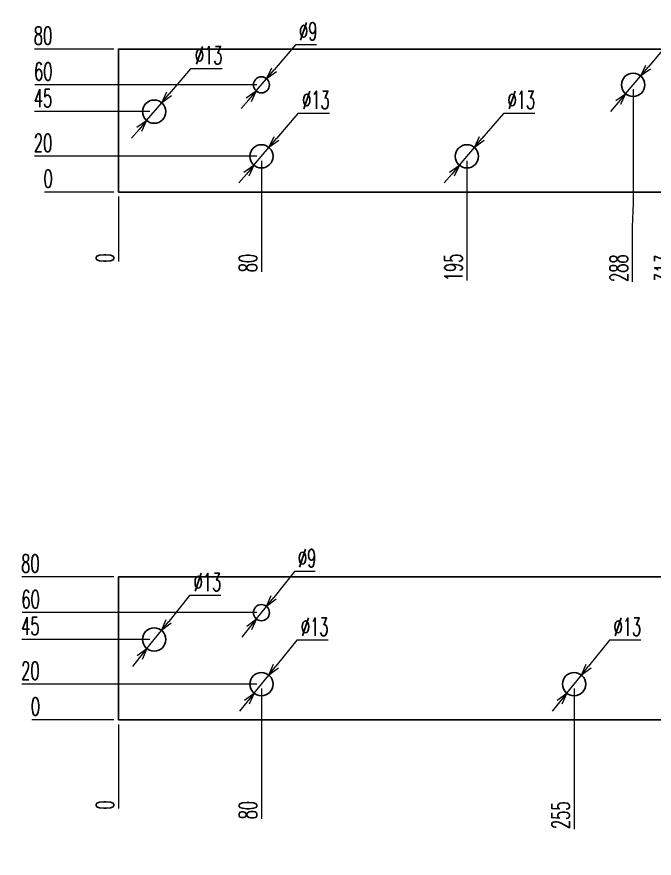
# Model space of a CAD drawing. Header units: millimetres. Extents: x 173893 to 258446, y -176540 to -123824.
# Drawn here: x 196578.1 to 196934.7, y -127066.1 to -126595.3 of the extents above; entities that cross this region are included whole.
import ezdxf

# ---------------------------------------------------------------- set-up
doc = ezdxf.new("R2010")
doc.units = ezdxf.units.MM
doc.header["$LTSCALE"] = 3
doc.layers.add('@.DM. NÉT CHÍNH', color=7, linetype='Continuous')
doc.layers.add('@.VISIBLE', color=7, linetype='Continuous')
doc.styles.add('Ann_w01', font='romans.shx', dxfattribs={"width": 0.6, "bigfont": 'chineset.shx'})
doc.dimstyles.new('Dim 01_SC05', dxfattribs={"dimscale": 5, "dimtxt": 2, "dimasz": 1.3, "dimexe": 0.5, "dimexo": 0.5, "dimgap": 0.5, "dimtad": 1, "dimtoh": 1, "dimdec": 1, "dimzin": 12, "dimdsep": 46, "dimtxsty": 'Ann_w01', "dimblk": 'OPEN30', "dimcen": 1.5, "dimclrd": 6, "dimclre": 6, "dimclrt": 3, "dimadec": 1, "dimazin": 3, "dimtm": 1e-09, "dimtfac": 1, "dimtdec": 1, "dimtmove": 0, "dimatfit": 3, "dimldrblk": 'OPEN30', "dimfxl": 1, "dimtolj": 1, "dimlwd": 20, "dimlwe": 20, "dimarcsym": 0})

# ---------------------------------------------------------------- blocks, each defined once
blk = doc.blocks.new('*D2461')
at = {"layer": '@.VISIBLE', "color": 6, "lineweight": 20, "transparency": 16777216}
blk.add_line((196634.97, -126695.89), (196634.97, -126732.27), dxfattribs=at)
at = {"layer": 'Defpoints', "color": 0, "transparency": 16777216}
for p in [(196634.97, -126693.39), (196634.97, -126693.39), (196634.97, -126725.77)]:
    blk.add_point(p, dxfattribs=at)
at = {"layer": '@.VISIBLE', "color": 3, "transparency": 16777216, "insert": (196627.47, -126730.27), "char_height": 10, "attachment_point": 5, "rotation": 90, "style": 'Ann_w01'}
blk.add_mtext('\\A1;0', dxfattribs=at)
blk = doc.blocks.new('_Open30')
at = {"color": 0, "linetype": 'ByBlock', "lineweight": -2}
for p, q in [((-1, 0.268), (0, 0)), ((0, 0), (-1, -0.268)), ((0, 0), (-1, 0))]:
    blk.add_line(p, q, dxfattribs=at)
blk = doc.blocks.new('*D2462')
at = {"layer": '@.DM. NÉT CHÍNH', "color": 6, "linetype": 'Continuous', "lineweight": 20, "transparency": 16777216}
blk.add_line((196714.97, -126675.89), (196714.97, -126737.98), dxfattribs=at)
at = {"layer": 'Defpoints', "color": 0, "linetype": 'Continuous', "transparency": 16777216}
for p in [(196714.97, -126673.39), (196634.97, -126693.39), (196714.97, -126725.77)]:
    blk.add_point(p, dxfattribs=at)
at = {"layer": '@.DM. NÉT CHÍNH', "color": 3, "linetype": 'Continuous', "transparency": 16777216, "insert": (196707.47, -126733.12), "char_height": 10, "attachment_point": 5, "rotation": 90, "style": 'Ann_w01'}
blk.add_mtext('\\A1;80', dxfattribs=at)
blk = doc.blocks.new('*D2463')
at = {"layer": '@.DM. NÉT CHÍNH', "color": 6, "linetype": 'Continuous', "lineweight": 20, "transparency": 16777216}
blk.add_line((196829.93, -126675.89), (196829.93, -126742.84), dxfattribs=at)
at = {"layer": 'Defpoints', "color": 0, "linetype": 'Continuous', "transparency": 16777216}
for p in [(196829.93, -126673.39), (196634.97, -126693.39), (196829.93, -126725.77)]:
    blk.add_point(p, dxfattribs=at)
at = {"layer": '@.DM. NÉT CHÍNH', "color": 3, "linetype": 'Continuous', "transparency": 16777216, "insert": (196822.43, -126735.55), "char_height": 10, "attachment_point": 5, "rotation": 90, "style": 'Ann_w01'}
blk.add_mtext('\\A1;195', dxfattribs=at)
blk = doc.blocks.new('*D2464')
at = {"layer": '@.DM. NÉT CHÍNH', "color": 6, "linetype": 'Continuous', "lineweight": 20, "transparency": 16777216}
for p, q in [((196922.97, -126635.89), (196922.97, -126699.77)), ((196922.97, -126699.77), (196922.47, -126712.77)), ((196922.47, -126712.77), (196922.47, -126743.7))]:
    blk.add_line(p, q, dxfattribs=at)
at = {"layer": 'Defpoints', "color": 0, "linetype": 'Continuous', "transparency": 16777216}
for p in [(196922.97, -126633.39), (196634.97, -126693.39), (196922.47, -126725.77)]:
    blk.add_point(p, dxfattribs=at)
at = {"layer": '@.DM. NÉT CHÍNH', "color": 3, "linetype": 'Continuous', "transparency": 16777216, "insert": (196914.97, -126735.98), "char_height": 10, "attachment_point": 5, "rotation": 90, "style": 'Ann_w01'}
blk.add_mtext('\\A1;288', dxfattribs=at)
blk = doc.blocks.new('*D2465')
at = {"layer": '@.DM. NÉT CHÍNH', "color": 6, "linetype": 'Continuous', "lineweight": 20, "transparency": 16777216}
for p, q in [((196947.97, -126635.89), (196947.97, -126699.77)), ((196947.97, -126699.77), (196947.47, -126712.77)), ((196947.47, -126712.77), (196947.47, -126743.7))]:
    blk.add_line(p, q, dxfattribs=at)
at = {"layer": 'Defpoints', "color": 0, "linetype": 'Continuous', "transparency": 16777216}
for p in [(196947.97, -126633.39), (196634.97, -126693.39), (196947.47, -126725.77)]:
    blk.add_point(p, dxfattribs=at)
at = {"layer": '@.DM. NÉT CHÍNH', "color": 3, "linetype": 'Continuous', "transparency": 16777216, "insert": (196939.97, -126735.98), "char_height": 10, "attachment_point": 5, "rotation": 90, "style": 'Ann_w01'}
blk.add_mtext('\\A1;313', dxfattribs=at)
blk = doc.blocks.new('*D2466')
at = {"layer": '@.DM. NÉT CHÍNH', "color": 6, "linetype": 'Continuous', "lineweight": 20, "transparency": 16777216}
for p, q in [((196972.97, -126635.89), (196972.97, -126699.77)), ((196972.97, -126699.77), (196972.47, -126712.77)), ((196972.47, -126712.77), (196972.47, -126743.7))]:
    blk.add_line(p, q, dxfattribs=at)
at = {"layer": 'Defpoints', "color": 0, "linetype": 'Continuous', "transparency": 16777216}
for p in [(196972.97, -126633.39), (196634.97, -126693.39), (196972.47, -126725.77)]:
    blk.add_point(p, dxfattribs=at)
at = {"layer": '@.DM. NÉT CHÍNH', "color": 3, "linetype": 'Continuous', "transparency": 16777216, "insert": (196964.97, -126735.98), "char_height": 10, "attachment_point": 5, "rotation": 90, "style": 'Ann_w01'}
blk.add_mtext('\\A1;338', dxfattribs=at)
blk = doc.blocks.new('*D2467')
at = {"layer": '@.DM. NÉT CHÍNH', "color": 6, "linetype": 'Continuous', "lineweight": 20, "transparency": 16777216}
blk.add_line((197004.93, -126675.89), (197004.93, -126743.7), dxfattribs=at)
at = {"layer": 'Defpoints', "color": 0, "linetype": 'Continuous', "transparency": 16777216}
for p in [(197004.93, -126673.39), (196634.97, -126693.39), (197004.93, -126725.77)]:
    blk.add_point(p, dxfattribs=at)
at = {"layer": '@.DM. NÉT CHÍNH', "color": 3, "linetype": 'Continuous', "transparency": 16777216, "insert": (196997.43, -126735.98), "char_height": 10, "attachment_point": 5, "rotation": 90, "style": 'Ann_w01'}
blk.add_mtext('\\A1;370', dxfattribs=at)
blk = doc.blocks.new('*D2468')
at = {"layer": '@.DM. NÉT CHÍNH', "color": 6, "linetype": 'Continuous', "lineweight": 20, "transparency": 16777216}
blk.add_line((197122.93, -126675.89), (197122.93, -126743.7), dxfattribs=at)
at = {"layer": 'Defpoints', "color": 0, "linetype": 'Continuous', "transparency": 16777216}
for p in [(197122.93, -126673.39), (196634.97, -126693.39), (197122.93, -126725.77)]:
    blk.add_point(p, dxfattribs=at)
at = {"layer": '@.DM. NÉT CHÍNH', "color": 3, "linetype": 'Continuous', "transparency": 16777216, "insert": (197115.43, -126735.98), "char_height": 10, "attachment_point": 5, "rotation": 90, "style": 'Ann_w01'}
blk.add_mtext('\\A1;488', dxfattribs=at)
blk = doc.blocks.new('*D2469')
at = {"layer": '@.DM. NÉT CHÍNH', "color": 6, "linetype": 'Continuous', "lineweight": 20, "transparency": 16777216}
blk.add_line((197212.93, -126675.89), (197212.93, -126743.7), dxfattribs=at)
at = {"layer": 'Defpoints', "color": 0, "linetype": 'Continuous', "transparency": 16777216}
for p in [(197212.93, -126673.39), (196634.97, -126693.39), (197212.93, -126725.77)]:
    blk.add_point(p, dxfattribs=at)
at = {"layer": '@.DM. NÉT CHÍNH', "color": 3, "linetype": 'Continuous', "transparency": 16777216, "insert": (197205.43, -126735.98), "char_height": 10, "attachment_point": 5, "rotation": 90, "style": 'Ann_w01'}
blk.add_mtext('\\A1;578', dxfattribs=at)
blk = doc.blocks.new('*D2470')
at = {"layer": '@.DM. NÉT CHÍNH', "color": 6, "linetype": 'Continuous', "lineweight": 20, "transparency": 16777216}
blk.add_line((197474.97, -126695.89), (197474.97, -126743.7), dxfattribs=at)
at = {"layer": 'Defpoints', "color": 0, "linetype": 'Continuous', "transparency": 16777216}
for p in [(196634.97, -126693.39), (197474.97, -126693.39), (197474.97, -126725.77)]:
    blk.add_point(p, dxfattribs=at)
at = {"layer": '@.DM. NÉT CHÍNH', "color": 3, "linetype": 'Continuous', "transparency": 16777216, "insert": (197467.47, -126735.98), "char_height": 10, "attachment_point": 5, "rotation": 90, "style": 'Ann_w01'}
blk.add_mtext('\\A1;840', dxfattribs=at)
blk = doc.blocks.new('*D2471')
at = {"layer": '@.VISIBLE', "color": 6, "lineweight": 20, "transparency": 16777216}
blk.add_line((196634.97, -126991.23), (196634.97, -127038.38), dxfattribs=at)
at = {"layer": 'Defpoints', "color": 0, "transparency": 16777216}
for p in [(196634.97, -126948.73), (196634.97, -126988.73), (196634.97, -127031.88)]:
    blk.add_point(p, dxfattribs=at)
at = {"layer": '@.VISIBLE', "color": 3, "transparency": 16777216, "insert": (196627.47, -127036.38), "char_height": 10, "attachment_point": 5, "rotation": 90, "style": 'Ann_w01'}
blk.add_mtext('\\A1;0', dxfattribs=at)
blk = doc.blocks.new('*D2472')
at = {"layer": '@.VISIBLE', "color": 6, "lineweight": 20, "transparency": 16777216}
blk.add_line((196714.97, -126971.23), (196714.97, -127044.1), dxfattribs=at)
at = {"layer": 'Defpoints', "color": 0, "transparency": 16777216}
for p in [(196634.97, -126948.73), (196714.97, -126968.73), (196714.97, -127031.88)]:
    blk.add_point(p, dxfattribs=at)
at = {"layer": '@.VISIBLE', "color": 3, "transparency": 16777216, "insert": (196707.47, -127039.24), "char_height": 10, "attachment_point": 5, "rotation": 90, "style": 'Ann_w01'}
blk.add_mtext('\\A1;80', dxfattribs=at)
blk = doc.blocks.new('*D2473')
at = {"layer": '@.VISIBLE', "color": 6, "lineweight": 20, "transparency": 16777216}
blk.add_line((196889.93, -126971.23), (196889.93, -127049.81), dxfattribs=at)
at = {"layer": 'Defpoints', "color": 0, "transparency": 16777216}
for p in [(196634.97, -126948.73), (196889.93, -126968.73), (196889.93, -127031.88)]:
    blk.add_point(p, dxfattribs=at)
at = {"layer": '@.VISIBLE', "color": 3, "transparency": 16777216, "insert": (196882.43, -127042.1), "char_height": 10, "attachment_point": 5, "rotation": 90, "style": 'Ann_w01'}
blk.add_mtext('\\A1;255', dxfattribs=at)
blk = doc.blocks.new('*D2474')
at = {"layer": '@.VISIBLE', "color": 6, "lineweight": 20, "transparency": 16777216}
for p, q in [((197037.97, -126931.23), (197037.97, -127005.88)), ((197037.97, -127005.88), (197025.53, -127018.88)), ((197025.53, -127018.88), (197025.53, -127049.81))]:
    blk.add_line(p, q, dxfattribs=at)
at = {"layer": 'Defpoints', "color": 0, "transparency": 16777216}
for p in [(197037.97, -126928.73), (196634.97, -126948.73), (197025.53, -127031.88)]:
    blk.add_point(p, dxfattribs=at)
at = {"layer": '@.VISIBLE', "color": 3, "transparency": 16777216, "insert": (197018.03, -127042.1), "char_height": 10, "attachment_point": 5, "rotation": 90, "style": 'Ann_w01'}
blk.add_mtext('\\A1;403', dxfattribs=at)
blk = doc.blocks.new('*D2475')
at = {"layer": '@.VISIBLE', "color": 6, "lineweight": 20, "transparency": 16777216}
blk.add_line((197044.93, -126971.23), (197044.93, -127049.81), dxfattribs=at)
at = {"layer": 'Defpoints', "color": 0, "transparency": 16777216}
for p in [(196634.97, -126948.73), (197044.93, -126968.73), (197044.93, -127031.88)]:
    blk.add_point(p, dxfattribs=at)
at = {"layer": '@.VISIBLE', "color": 3, "transparency": 16777216, "insert": (197037.43, -127042.1), "char_height": 10, "attachment_point": 5, "rotation": 90, "style": 'Ann_w01'}
blk.add_mtext('\\A1;410', dxfattribs=at)
blk = doc.blocks.new('*D2476')
at = {"layer": '@.VISIBLE', "color": 6, "lineweight": 20, "transparency": 16777216}
for p, q in [((197062.97, -126931.23), (197062.97, -127005.88)), ((197062.97, -127005.88), (197062.47, -127018.88)), ((197062.47, -127018.88), (197062.47, -127049.81))]:
    blk.add_line(p, q, dxfattribs=at)
at = {"layer": 'Defpoints', "color": 0, "transparency": 16777216}
for p in [(197062.97, -126928.73), (196634.97, -126948.73), (197062.47, -127031.88)]:
    blk.add_point(p, dxfattribs=at)
at = {"layer": '@.VISIBLE', "color": 3, "transparency": 16777216, "insert": (197054.97, -127042.1), "char_height": 10, "attachment_point": 5, "rotation": 90, "style": 'Ann_w01'}
blk.add_mtext('\\A1;428', dxfattribs=at)
blk = doc.blocks.new('*D2477')
at = {"layer": '@.VISIBLE', "color": 6, "lineweight": 20, "transparency": 16777216}
for p, q in [((197087.97, -126931.23), (197087.97, -127005.88)), ((197087.97, -127005.88), (197087.47, -127018.88)), ((197087.47, -127018.88), (197087.47, -127049.81))]:
    blk.add_line(p, q, dxfattribs=at)
at = {"layer": 'Defpoints', "color": 0, "transparency": 16777216}
for p in [(197087.97, -126928.73), (196634.97, -126948.73), (197087.47, -127031.88)]:
    blk.add_point(p, dxfattribs=at)
at = {"layer": '@.VISIBLE', "color": 3, "transparency": 16777216, "insert": (197079.97, -127042.1), "char_height": 10, "attachment_point": 5, "rotation": 90, "style": 'Ann_w01'}
blk.add_mtext('\\A1;453', dxfattribs=at)
blk = doc.blocks.new('*D2478')
at = {"layer": '@.VISIBLE', "color": 6, "lineweight": 20, "transparency": 16777216}
blk.add_line((197147.93, -126971.23), (197147.93, -127049.81), dxfattribs=at)
at = {"layer": 'Defpoints', "color": 0, "transparency": 16777216}
for p in [(196634.97, -126948.73), (197147.93, -126968.73), (197147.93, -127031.88)]:
    blk.add_point(p, dxfattribs=at)
at = {"layer": '@.VISIBLE', "color": 3, "transparency": 16777216, "insert": (197140.43, -127042.1), "char_height": 10, "attachment_point": 5, "rotation": 90, "style": 'Ann_w01'}
blk.add_mtext('\\A1;513', dxfattribs=at)
blk = doc.blocks.new('*D2479')
at = {"layer": '@.VISIBLE', "color": 6, "lineweight": 20, "transparency": 16777216}
blk.add_line((197242.93, -126971.23), (197242.93, -127049.53), dxfattribs=at)
at = {"layer": 'Defpoints', "color": 0, "transparency": 16777216}
for p in [(196634.97, -126948.73), (197242.93, -126968.73), (197242.93, -127031.88)]:
    blk.add_point(p, dxfattribs=at)
at = {"layer": '@.VISIBLE', "color": 3, "transparency": 16777216, "insert": (197235.43, -127041.95), "char_height": 10, "attachment_point": 5, "rotation": 90, "style": 'Ann_w01'}
blk.add_mtext('\\A1;608', dxfattribs=at)
blk = doc.blocks.new('*D2480')
at = {"layer": '@.VISIBLE', "color": 6, "lineweight": 20, "transparency": 16777216}
blk.add_line((197474.97, -126991.23), (197474.97, -127049.81), dxfattribs=at)
at = {"layer": 'Defpoints', "color": 0, "transparency": 16777216}
for p in [(196634.97, -126948.73), (197474.97, -126988.73), (197474.97, -127031.88)]:
    blk.add_point(p, dxfattribs=at)
at = {"layer": '@.VISIBLE', "color": 3, "transparency": 16777216, "insert": (197467.47, -127042.1), "char_height": 10, "attachment_point": 5, "rotation": 90, "style": 'Ann_w01'}
blk.add_mtext('\\A1;840', dxfattribs=at)
blk = doc.blocks.new('*D2518')
at = {"layer": '@.DM. NÉT CHÍNH', "color": 6, "linetype": 'Continuous', "lineweight": 20, "transparency": 16777216}
blk.add_line((196632.47, -126988.73), (196586.54, -126988.73), dxfattribs=at)
at = {"layer": 'Defpoints', "color": 0, "linetype": 'Continuous', "transparency": 16777216}
for p in [(196593.04, -126988.73), (196634.97, -126988.73), (196634.97, -126988.73)]:
    blk.add_point(p, dxfattribs=at)
at = {"layer": '@.DM. NÉT CHÍNH', "color": 3, "linetype": 'Continuous', "transparency": 16777216, "insert": (196588.54, -126981.23), "char_height": 10, "attachment_point": 5, "style": 'Ann_w01'}
blk.add_mtext('\\A1;0', dxfattribs=at)
blk = doc.blocks.new('*D2519')
at = {"layer": '@.DM. NÉT CHÍNH', "color": 6, "linetype": 'Continuous', "lineweight": 20, "transparency": 16777216}
blk.add_line((196712.47, -126968.73), (196580.83, -126968.73), dxfattribs=at)
at = {"layer": 'Defpoints', "color": 0, "linetype": 'Continuous', "transparency": 16777216}
for p in [(196593.04, -126968.73), (196714.97, -126968.73), (196634.97, -126988.73)]:
    blk.add_point(p, dxfattribs=at)
at = {"layer": '@.DM. NÉT CHÍNH', "color": 3, "linetype": 'Continuous', "transparency": 16777216, "insert": (196585.69, -126961.23), "char_height": 10, "attachment_point": 5, "style": 'Ann_w01'}
blk.add_mtext('\\A1;20', dxfattribs=at)
blk = doc.blocks.new('*D2520')
at = {"layer": '@.DM. NÉT CHÍNH', "color": 6, "linetype": 'Continuous', "lineweight": 20, "transparency": 16777216}
blk.add_line((196712.47, -126928.73), (196581.12, -126928.73), dxfattribs=at)
at = {"layer": 'Defpoints', "color": 0, "linetype": 'Continuous', "transparency": 16777216}
for p in [(196593.04, -126928.73), (196714.97, -126928.73), (196634.97, -126988.73)]:
    blk.add_point(p, dxfattribs=at)
at = {"layer": '@.DM. NÉT CHÍNH', "color": 3, "linetype": 'Continuous', "transparency": 16777216, "insert": (196585.83, -126921.23), "char_height": 10, "attachment_point": 5, "style": 'Ann_w01'}
blk.add_mtext('\\A1;60', dxfattribs=at)
blk = doc.blocks.new('*D2521')
at = {"layer": '@.DM. NÉT CHÍNH', "color": 6, "linetype": 'Continuous', "lineweight": 20, "transparency": 16777216}
blk.add_line((196632.47, -126908.73), (196580.83, -126908.73), dxfattribs=at)
at = {"layer": 'Defpoints', "color": 0, "linetype": 'Continuous', "transparency": 16777216}
for p in [(196593.04, -126908.73), (196634.97, -126908.73), (196634.97, -126988.73)]:
    blk.add_point(p, dxfattribs=at)
at = {"layer": '@.DM. NÉT CHÍNH', "color": 3, "linetype": 'Continuous', "transparency": 16777216, "insert": (196585.69, -126901.23), "char_height": 10, "attachment_point": 5, "style": 'Ann_w01'}
blk.add_mtext('\\A1;80', dxfattribs=at)
blk = doc.blocks.new('*D2522')
at = {"layer": '@.DM. NÉT CHÍNH', "color": 6, "linetype": 'Continuous', "lineweight": 20, "transparency": 16777216}
blk.add_line((196632.47, -126693.39), (196593.63, -126693.39), dxfattribs=at)
at = {"layer": 'Defpoints', "color": 0, "linetype": 'Continuous', "transparency": 16777216}
for p in [(196600.13, -126693.39), (196634.97, -126693.39), (196634.97, -126693.39)]:
    blk.add_point(p, dxfattribs=at)
at = {"layer": '@.DM. NÉT CHÍNH', "color": 3, "linetype": 'Continuous', "transparency": 16777216, "insert": (196595.63, -126685.89), "char_height": 10, "attachment_point": 5, "style": 'Ann_w01'}
blk.add_mtext('\\A1;0', dxfattribs=at)
blk = doc.blocks.new('*D2523')
at = {"layer": '@.DM. NÉT CHÍNH', "color": 6, "linetype": 'Continuous', "lineweight": 20, "transparency": 16777216}
blk.add_line((196712.47, -126673.39), (196587.92, -126673.39), dxfattribs=at)
at = {"layer": 'Defpoints', "color": 0, "linetype": 'Continuous', "transparency": 16777216}
for p in [(196600.13, -126673.39), (196714.97, -126673.39), (196634.97, -126693.39)]:
    blk.add_point(p, dxfattribs=at)
at = {"layer": '@.DM. NÉT CHÍNH', "color": 3, "linetype": 'Continuous', "transparency": 16777216, "insert": (196592.77, -126665.89), "char_height": 10, "attachment_point": 5, "style": 'Ann_w01'}
blk.add_mtext('\\A1;20', dxfattribs=at)
blk = doc.blocks.new('*D2524')
at = {"layer": '@.DM. NÉT CHÍNH', "color": 6, "linetype": 'Continuous', "lineweight": 20, "transparency": 16777216}
blk.add_line((196712.47, -126633.39), (196588.2, -126633.39), dxfattribs=at)
at = {"layer": 'Defpoints', "color": 0, "linetype": 'Continuous', "transparency": 16777216}
for p in [(196600.13, -126633.39), (196714.97, -126633.39), (196634.97, -126693.39)]:
    blk.add_point(p, dxfattribs=at)
at = {"layer": '@.DM. NÉT CHÍNH', "color": 3, "linetype": 'Continuous', "transparency": 16777216, "insert": (196592.92, -126625.89), "char_height": 10, "attachment_point": 5, "style": 'Ann_w01'}
blk.add_mtext('\\A1;60', dxfattribs=at)
blk = doc.blocks.new('*D2525')
at = {"layer": '@.DM. NÉT CHÍNH', "color": 6, "linetype": 'Continuous', "lineweight": 20, "transparency": 16777216}
blk.add_line((196632.47, -126613.39), (196587.92, -126613.39), dxfattribs=at)
at = {"layer": 'Defpoints', "color": 0, "linetype": 'Continuous', "transparency": 16777216}
for p in [(196600.13, -126613.39), (196634.97, -126613.39), (196634.97, -126693.39)]:
    blk.add_point(p, dxfattribs=at)
at = {"layer": '@.DM. NÉT CHÍNH', "color": 3, "linetype": 'Continuous', "transparency": 16777216, "insert": (196592.77, -126605.89), "char_height": 10, "attachment_point": 5, "style": 'Ann_w01'}
blk.add_mtext('\\A1;80', dxfattribs=at)
blk = doc.blocks.new('*D2606')
at = {"layer": '@.DM. NÉT CHÍNH', "color": 6, "linetype": 'Continuous', "lineweight": 20, "transparency": 16777216}
blk.add_line((197359.97, -126971.23), (197359.97, -127062.46), dxfattribs=at)
at = {"layer": 'Defpoints', "color": 0, "linetype": 'Continuous', "transparency": 16777216}
for p in [(196634.97, -126948.73), (197359.97, -126968.73), (197359.97, -127044.54)]:
    blk.add_point(p, dxfattribs=at)
at = {"layer": '@.DM. NÉT CHÍNH', "color": 3, "linetype": 'Continuous', "transparency": 16777216, "insert": (197352.47, -127054.75), "char_height": 10, "attachment_point": 5, "rotation": 90, "style": 'Ann_w01'}
blk.add_mtext('\\A1;725', dxfattribs=at)
blk = doc.blocks.new('*D2607')
at = {"layer": '@.DM. NÉT CHÍNH', "color": 6, "linetype": 'Continuous', "lineweight": 20, "transparency": 16777216}
blk.add_line((197399.97, -126971.23), (197399.97, -127062.46), dxfattribs=at)
at = {"layer": 'Defpoints', "color": 0, "linetype": 'Continuous', "transparency": 16777216}
for p in [(196634.97, -126948.73), (197399.97, -126968.73), (197399.97, -127044.54)]:
    blk.add_point(p, dxfattribs=at)
at = {"layer": '@.DM. NÉT CHÍNH', "color": 3, "linetype": 'Continuous', "transparency": 16777216, "insert": (197392.47, -127054.75), "char_height": 10, "attachment_point": 5, "rotation": 90, "style": 'Ann_w01'}
blk.add_mtext('\\A1;765', dxfattribs=at)
blk = doc.blocks.new('*D2608')
at = {"layer": '@.DM. NÉT CHÍNH', "color": 6, "linetype": 'Continuous', "lineweight": 20, "transparency": 16777216}
blk.add_line((197359.97, -126675.89), (197359.97, -126767.12), dxfattribs=at)
at = {"layer": 'Defpoints', "color": 0, "linetype": 'Continuous', "transparency": 16777216}
for p in [(196634.97, -126653.39), (197359.97, -126673.39), (197359.97, -126749.19)]:
    blk.add_point(p, dxfattribs=at)
at = {"layer": '@.DM. NÉT CHÍNH', "color": 3, "linetype": 'Continuous', "transparency": 16777216, "insert": (197352.47, -126759.4), "char_height": 10, "attachment_point": 5, "rotation": 90, "style": 'Ann_w01'}
blk.add_mtext('\\A1;725', dxfattribs=at)
blk = doc.blocks.new('*D2609')
at = {"layer": '@.DM. NÉT CHÍNH', "color": 6, "linetype": 'Continuous', "lineweight": 20, "transparency": 16777216}
blk.add_line((197399.97, -126675.89), (197399.97, -126767.12), dxfattribs=at)
at = {"layer": 'Defpoints', "color": 0, "linetype": 'Continuous', "transparency": 16777216}
for p in [(196634.97, -126653.39), (197399.97, -126673.39), (197399.97, -126749.19)]:
    blk.add_point(p, dxfattribs=at)
at = {"layer": '@.DM. NÉT CHÍNH', "color": 3, "linetype": 'Continuous', "transparency": 16777216, "insert": (197392.47, -126759.4), "char_height": 10, "attachment_point": 5, "rotation": 90, "style": 'Ann_w01'}
blk.add_mtext('\\A1;765', dxfattribs=at)
blk = doc.blocks.new('*D3424')
at = {"layer": '@.DM. NÉT CHÍNH', "color": 6, "linetype": 'Continuous', "lineweight": 20, "transparency": 16777216}
blk.add_line((196632.47, -126988.73), (196586.54, -126988.73), dxfattribs=at)
at = {"layer": 'Defpoints', "color": 0, "linetype": 'Continuous', "transparency": 16777216}
for p in [(196593.04, -126988.73), (196634.97, -126988.73), (196634.97, -126988.73)]:
    blk.add_point(p, dxfattribs=at)
at = {"layer": '@.DM. NÉT CHÍNH', "color": 3, "linetype": 'Continuous', "transparency": 16777216, "insert": (196588.54, -126981.23), "char_height": 10, "attachment_point": 5, "style": 'Ann_w01'}
blk.add_mtext('\\A1;0', dxfattribs=at)
blk = doc.blocks.new('*D3425')
at = {"layer": '@.DM. NÉT CHÍNH', "color": 6, "linetype": 'Continuous', "lineweight": 20, "transparency": 16777216}
blk.add_line((196652.47, -126943.73), (196580.83, -126943.73), dxfattribs=at)
at = {"layer": 'Defpoints', "color": 0, "linetype": 'Continuous', "transparency": 16777216}
for p in [(196593.04, -126943.73), (196654.97, -126943.73), (196634.97, -126988.73)]:
    blk.add_point(p, dxfattribs=at)
at = {"layer": '@.DM. NÉT CHÍNH', "color": 3, "linetype": 'Continuous', "transparency": 16777216, "insert": (196585.69, -126936.23), "char_height": 10, "attachment_point": 5, "style": 'Ann_w01'}
blk.add_mtext('\\A1;45', dxfattribs=at)
blk = doc.blocks.new('*D3426')
at = {"layer": '@.DM. NÉT CHÍNH', "color": 6, "linetype": 'Continuous', "lineweight": 20, "transparency": 16777216}
blk.add_line((196632.47, -126908.73), (196580.83, -126908.73), dxfattribs=at)
at = {"layer": 'Defpoints', "color": 0, "linetype": 'Continuous', "transparency": 16777216}
for p in [(196593.04, -126908.73), (196634.97, -126908.73), (196634.97, -126988.73)]:
    blk.add_point(p, dxfattribs=at)
at = {"layer": '@.DM. NÉT CHÍNH', "color": 3, "linetype": 'Continuous', "transparency": 16777216, "insert": (196585.69, -126901.23), "char_height": 10, "attachment_point": 5, "style": 'Ann_w01'}
blk.add_mtext('\\A1;80', dxfattribs=at)
blk = doc.blocks.new('*D3427')
at = {"layer": '@.DM. NÉT CHÍNH', "color": 6, "linetype": 'Continuous', "lineweight": 20, "transparency": 16777216}
blk.add_line((196632.47, -126693.39), (196593.63, -126693.39), dxfattribs=at)
at = {"layer": 'Defpoints', "color": 0, "linetype": 'Continuous', "transparency": 16777216}
for p in [(196600.13, -126693.39), (196634.97, -126693.39), (196634.97, -126693.39)]:
    blk.add_point(p, dxfattribs=at)
at = {"layer": '@.DM. NÉT CHÍNH', "color": 3, "linetype": 'Continuous', "transparency": 16777216, "insert": (196595.63, -126685.89), "char_height": 10, "attachment_point": 5, "style": 'Ann_w01'}
blk.add_mtext('\\A1;0', dxfattribs=at)
blk = doc.blocks.new('*D3428')
at = {"layer": '@.DM. NÉT CHÍNH', "color": 6, "linetype": 'Continuous', "lineweight": 20, "transparency": 16777216}
blk.add_line((196652.47, -126648.39), (196587.92, -126648.39), dxfattribs=at)
at = {"layer": 'Defpoints', "color": 0, "linetype": 'Continuous', "transparency": 16777216}
for p in [(196600.13, -126648.39), (196654.97, -126648.39), (196634.97, -126693.39)]:
    blk.add_point(p, dxfattribs=at)
at = {"layer": '@.DM. NÉT CHÍNH', "color": 3, "linetype": 'Continuous', "transparency": 16777216, "insert": (196592.77, -126640.89), "char_height": 10, "attachment_point": 5, "style": 'Ann_w01'}
blk.add_mtext('\\A1;45', dxfattribs=at)
blk = doc.blocks.new('*D3429')
at = {"layer": '@.DM. NÉT CHÍNH', "color": 6, "linetype": 'Continuous', "lineweight": 20, "transparency": 16777216}
blk.add_line((196632.47, -126613.39), (196587.92, -126613.39), dxfattribs=at)
at = {"layer": 'Defpoints', "color": 0, "linetype": 'Continuous', "transparency": 16777216}
for p in [(196600.13, -126613.39), (196634.97, -126613.39), (196634.97, -126693.39)]:
    blk.add_point(p, dxfattribs=at)
at = {"layer": '@.DM. NÉT CHÍNH', "color": 3, "linetype": 'Continuous', "transparency": 16777216, "insert": (196592.77, -126605.89), "char_height": 10, "attachment_point": 5, "style": 'Ann_w01'}
blk.add_mtext('\\A1;80', dxfattribs=at)
blk = doc.blocks.new('*D4080')
at = {"layer": '@.DM. NÉT CHÍNH', "color": 6, "linetype": 'Continuous', "lineweight": 20, "transparency": 16777216}
for p, q in [((196734.08, -126610.92), (196722.1, -126625.01)), ((196745.73, -126610.92), (196734.08, -126610.92)), ((196712.05, -126636.81), (196717.88, -126629.96)), ((196707.84, -126641.76), (196703.63, -126646.71))]:
    blk.add_line(p, q, dxfattribs=at)
at = {"layer": 'Defpoints', "color": 0, "linetype": 'Continuous', "transparency": 16777216}
for p in [(196717.88, -126629.96), (196712.05, -126636.81)]:
    blk.add_point(p, dxfattribs=at)
at = {"layer": '@.DM. NÉT CHÍNH', "color": 6, "linetype": 'Continuous', "lineweight": 20, "transparency": 16777216, "xscale": 6.5, "yscale": 6.5, "zscale": 6.5}
for p, rotation in [((196717.88, -126629.96), 229.6088090080354), ((196712.05, -126636.81), 49.60880900803541)]:
    blk.add_blockref('_Open30', p, dxfattribs=dict(at, rotation=rotation))
at = {"layer": '@.DM. NÉT CHÍNH', "color": 3, "linetype": 'Continuous', "transparency": 16777216, "insert": (196741.16, -126603.42), "char_height": 10, "attachment_point": 5, "style": 'Ann_w01'}
blk.add_mtext('\\A1;∅9', dxfattribs=at)
blk = doc.blocks.new('*D4081')
at = {"layer": '@.DM. NÉT CHÍNH', "color": 6, "linetype": 'Continuous', "lineweight": 20, "transparency": 16777216}
for p, q in [((196675.38, -126624.39), (196663.39, -126638.48)), ((196693.02, -126624.39), (196675.38, -126624.39)), ((196650.76, -126653.34), (196659.18, -126643.44)), ((196646.54, -126658.29), (196642.33, -126663.24))]:
    blk.add_line(p, q, dxfattribs=at)
at = {"layer": 'Defpoints', "color": 0, "linetype": 'Continuous', "transparency": 16777216}
for p in [(196659.18, -126643.44), (196650.76, -126653.34)]:
    blk.add_point(p, dxfattribs=at)
at = {"layer": '@.DM. NÉT CHÍNH', "color": 6, "linetype": 'Continuous', "lineweight": 20, "transparency": 16777216, "xscale": 6.5, "yscale": 6.5, "zscale": 6.5}
for p, rotation in [((196659.18, -126643.44), 229.6088090080262), ((196650.76, -126653.34), 49.60880900802622)]:
    blk.add_blockref('_Open30', p, dxfattribs=dict(at, rotation=rotation))
at = {"layer": '@.DM. NÉT CHÍNH', "color": 3, "linetype": 'Continuous', "transparency": 16777216, "insert": (196685.45, -126616.89), "char_height": 10, "attachment_point": 5, "style": 'Ann_w01'}
blk.add_mtext('\\A1;∅13', dxfattribs=at)
blk = doc.blocks.new('*D4082')
at = {"layer": '@.DM. NÉT CHÍNH', "color": 6, "linetype": 'Continuous', "lineweight": 20, "transparency": 16777216}
for p, q in [((196735.38, -126649.39), (196723.39, -126663.48)), ((196753.02, -126649.39), (196735.38, -126649.39)), ((196710.76, -126678.34), (196719.18, -126668.44)), ((196706.54, -126683.29), (196702.33, -126688.24))]:
    blk.add_line(p, q, dxfattribs=at)
at = {"layer": 'Defpoints', "color": 0, "linetype": 'Continuous', "transparency": 16777216}
for p in [(196719.18, -126668.44), (196710.76, -126678.34)]:
    blk.add_point(p, dxfattribs=at)
at = {"layer": '@.DM. NÉT CHÍNH', "color": 6, "linetype": 'Continuous', "lineweight": 20, "transparency": 16777216, "xscale": 6.5, "yscale": 6.5, "zscale": 6.5}
for p, rotation in [((196719.18, -126668.44), 229.6088090077623), ((196710.76, -126678.34), 49.60880900776228)]:
    blk.add_blockref('_Open30', p, dxfattribs=dict(at, rotation=rotation))
at = {"layer": '@.DM. NÉT CHÍNH', "color": 3, "linetype": 'Continuous', "transparency": 16777216, "insert": (196745.45, -126641.89), "char_height": 10, "attachment_point": 5, "style": 'Ann_w01'}
blk.add_mtext('\\A1;∅13', dxfattribs=at)
blk = doc.blocks.new('*D4086')
at = {"layer": '@.DM. NÉT CHÍNH', "color": 6, "linetype": 'Continuous', "lineweight": 20, "transparency": 16777216}
for p, q in [((196850.34, -126649.39), (196838.35, -126663.48)), ((196867.98, -126649.39), (196850.34, -126649.39)), ((196825.72, -126678.34), (196834.14, -126668.44)), ((196821.51, -126683.29), (196817.29, -126688.24))]:
    blk.add_line(p, q, dxfattribs=at)
at = {"layer": 'Defpoints', "color": 0, "linetype": 'Continuous', "transparency": 16777216}
for p in [(196834.14, -126668.44), (196825.72, -126678.34)]:
    blk.add_point(p, dxfattribs=at)
at = {"layer": '@.DM. NÉT CHÍNH', "color": 6, "linetype": 'Continuous', "lineweight": 20, "transparency": 16777216, "xscale": 6.5, "yscale": 6.5, "zscale": 6.5}
for p, rotation in [((196834.14, -126668.44), 229.6088090081093), ((196825.72, -126678.34), 49.60880900810928)]:
    blk.add_blockref('_Open30', p, dxfattribs=dict(at, rotation=rotation))
at = {"layer": '@.DM. NÉT CHÍNH', "color": 3, "linetype": 'Continuous', "transparency": 16777216, "insert": (196860.41, -126641.89), "char_height": 10, "attachment_point": 5, "style": 'Ann_w01'}
blk.add_mtext('\\A1;∅13', dxfattribs=at)
blk = doc.blocks.new('*D4088')
at = {"layer": '@.DM. NÉT CHÍNH', "color": 6, "linetype": 'Continuous', "lineweight": 20, "transparency": 16777216}
for p, q in [((196943.38, -126609.39), (196931.39, -126623.48)), ((196961.02, -126609.39), (196943.38, -126609.39)), ((196918.76, -126638.34), (196927.18, -126628.44)), ((196914.54, -126643.29), (196910.33, -126648.24))]:
    blk.add_line(p, q, dxfattribs=at)
at = {"layer": 'Defpoints', "color": 0, "linetype": 'Continuous', "transparency": 16777216}
for p in [(196927.18, -126628.44), (196918.76, -126638.34)]:
    blk.add_point(p, dxfattribs=at)
at = {"layer": '@.DM. NÉT CHÍNH', "color": 6, "linetype": 'Continuous', "lineweight": 20, "transparency": 16777216, "xscale": 6.5, "yscale": 6.5, "zscale": 6.5}
for p, rotation in [((196927.18, -126628.44), 229.6088090080678), ((196918.76, -126638.34), 49.60880900806779)]:
    blk.add_blockref('_Open30', p, dxfattribs=dict(at, rotation=rotation))
at = {"layer": '@.DM. NÉT CHÍNH', "color": 3, "linetype": 'Continuous', "transparency": 16777216, "insert": (196953.45, -126601.89), "char_height": 10, "attachment_point": 5, "style": 'Ann_w01'}
blk.add_mtext('\\A1;∅13', dxfattribs=at)
blk = doc.blocks.new('*D4092')
at = {"layer": '@.DM. NÉT CHÍNH', "color": 6, "linetype": 'Continuous', "lineweight": 20, "transparency": 16777216}
for p, q in [((196733.45, -126905.74), (196721.86, -126920.16)), ((196745.1, -126905.74), (196733.45, -126905.74)), ((196712.15, -126932.24), (196717.79, -126925.23)), ((196708.08, -126937.3), (196704, -126942.37))]:
    blk.add_line(p, q, dxfattribs=at)
at = {"layer": 'Defpoints', "color": 0, "linetype": 'Continuous', "transparency": 16777216}
for p in [(196717.79, -126925.23), (196712.15, -126932.24)]:
    blk.add_point(p, dxfattribs=at)
at = {"layer": '@.DM. NÉT CHÍNH', "color": 6, "linetype": 'Continuous', "lineweight": 20, "transparency": 16777216, "xscale": 6.5, "yscale": 6.5, "zscale": 6.5}
for p, rotation in [((196717.79, -126925.23), 231.1969194666002), ((196712.15, -126932.24), 51.19691946660021)]:
    blk.add_blockref('_Open30', p, dxfattribs=dict(at, rotation=rotation))
at = {"layer": '@.DM. NÉT CHÍNH', "color": 3, "linetype": 'Continuous', "transparency": 16777216, "insert": (196740.53, -126898.24), "char_height": 10, "attachment_point": 5, "style": 'Ann_w01'}
blk.add_mtext('\\A1;∅9', dxfattribs=at)
blk = doc.blocks.new('*D4093')
at = {"layer": '@.DM. NÉT CHÍNH', "color": 6, "linetype": 'Continuous', "lineweight": 20, "transparency": 16777216}
for p, q in [((196674.71, -126919.18), (196663.12, -126933.6)), ((196692.35, -126919.18), (196674.71, -126919.18)), ((196650.9, -126948.8), (196659.04, -126938.67)), ((196646.82, -126953.86), (196642.75, -126958.93))]:
    blk.add_line(p, q, dxfattribs=at)
at = {"layer": 'Defpoints', "color": 0, "linetype": 'Continuous', "transparency": 16777216}
for p in [(196659.04, -126938.67), (196650.9, -126948.8)]:
    blk.add_point(p, dxfattribs=at)
at = {"layer": '@.DM. NÉT CHÍNH', "color": 6, "linetype": 'Continuous', "lineweight": 20, "transparency": 16777216, "xscale": 6.5, "yscale": 6.5, "zscale": 6.5}
for p, rotation in [((196659.04, -126938.67), 231.1969194666379), ((196650.9, -126948.8), 51.19691946663785)]:
    blk.add_blockref('_Open30', p, dxfattribs=dict(at, rotation=rotation))
at = {"layer": '@.DM. NÉT CHÍNH', "color": 3, "linetype": 'Continuous', "transparency": 16777216, "insert": (196684.78, -126911.68), "char_height": 10, "attachment_point": 5, "style": 'Ann_w01'}
blk.add_mtext('\\A1;∅13', dxfattribs=at)
blk = doc.blocks.new('*D4094')
at = {"layer": '@.DM. NÉT CHÍNH', "color": 6, "linetype": 'Continuous', "lineweight": 20, "transparency": 16777216}
for p, q in [((196734.71, -126944.18), (196723.12, -126958.6)), ((196752.35, -126944.18), (196734.71, -126944.18)), ((196710.9, -126973.8), (196719.04, -126963.67)), ((196706.82, -126978.86), (196702.75, -126983.93))]:
    blk.add_line(p, q, dxfattribs=at)
at = {"layer": 'Defpoints', "color": 0, "linetype": 'Continuous', "transparency": 16777216}
for p in [(196719.04, -126963.67), (196710.9, -126973.8)]:
    blk.add_point(p, dxfattribs=at)
at = {"layer": '@.DM. NÉT CHÍNH', "color": 6, "linetype": 'Continuous', "lineweight": 20, "transparency": 16777216, "xscale": 6.5, "yscale": 6.5, "zscale": 6.5}
for p, rotation in [((196719.04, -126963.67), 231.1969194666977), ((196710.9, -126973.8), 51.19691946669764)]:
    blk.add_blockref('_Open30', p, dxfattribs=dict(at, rotation=rotation))
at = {"layer": '@.DM. NÉT CHÍNH', "color": 3, "linetype": 'Continuous', "transparency": 16777216, "insert": (196744.78, -126936.68), "char_height": 10, "attachment_point": 5, "style": 'Ann_w01'}
blk.add_mtext('\\A1;∅13', dxfattribs=at)
blk = doc.blocks.new('*D4095')
at = {"layer": '@.DM. NÉT CHÍNH', "color": 6, "linetype": 'Continuous', "lineweight": 20, "transparency": 16777216}
for p, q in [((196909.67, -126944.18), (196898.08, -126958.6)), ((196927.31, -126944.18), (196909.67, -126944.18)), ((196885.86, -126973.8), (196894, -126963.67)), ((196881.78, -126978.86), (196877.71, -126983.93))]:
    blk.add_line(p, q, dxfattribs=at)
at = {"layer": 'Defpoints', "color": 0, "linetype": 'Continuous', "transparency": 16777216}
for p in [(196894, -126963.67), (196885.86, -126973.8)]:
    blk.add_point(p, dxfattribs=at)
at = {"layer": '@.DM. NÉT CHÍNH', "color": 6, "linetype": 'Continuous', "lineweight": 20, "transparency": 16777216, "xscale": 6.5, "yscale": 6.5, "zscale": 6.5}
for p, rotation in [((196894, -126963.67), 231.196919466778), ((196885.86, -126973.8), 51.19691946677806)]:
    blk.add_blockref('_Open30', p, dxfattribs=dict(at, rotation=rotation))
at = {"layer": '@.DM. NÉT CHÍNH', "color": 3, "linetype": 'Continuous', "transparency": 16777216, "insert": (196919.74, -126936.68), "char_height": 10, "attachment_point": 5, "style": 'Ann_w01'}
blk.add_mtext('\\A1;∅13', dxfattribs=at)

msp = doc.modelspace()

# ---------------------------------------------------------------- linework, layer by layer
at = {"color": 6}
for centre, radius in [((196714.97, -126633.39), 4.5), ((196654.97, -126648.39), 6.5), ((196714.97, -126928.73), 4.5), ((196654.97, -126943.73), 6.5)]:
    msp.add_circle(centre, radius, dxfattribs=at)
at = {"layer": '@.VISIBLE', "color": 1}
msp.add_lwpolyline([(196634.97, -126693.39), (197474.97, -126693.39), (197474.97, -126613.39), (196634.97, -126613.39)], close=True, dxfattribs=at)
at = {"layer": '@.VISIBLE', "color": 2}
msp.add_lwpolyline([(196634.97, -126988.73), (197474.97, -126988.73), (197474.97, -126908.73), (196634.97, -126908.73)], close=True, dxfattribs=at)
at = {"layer": '@.VISIBLE', "color": 1}
for centre in [(196922.97, -126633.39), (196714.97, -126673.39), (196829.93, -126673.39)]:
    msp.add_circle(centre, 6.5, dxfattribs=at)
at = {"layer": '@.VISIBLE', "color": 2}
for centre in [(196714.97, -126968.73), (196889.93, -126968.73)]:
    msp.add_circle(centre, 6.5, dxfattribs=at)

# ---------------------------------------------------------------- dimensions: what is measured, and where the dimension line sits
at = {"layer": '@.DM. NÉT CHÍNH', "linetype": 'Continuous'}
for p1, p2, picture, middle in [((196918.76, -126638.34), (196927.18, -126628.44), '*D4088', (196953.45, -126609.39)), ((196712.05, -126636.81), (196717.88, -126629.96), '*D4080', (196741.16, -126610.92)), ((196650.76, -126653.34), (196659.18, -126643.44), '*D4081', (196685.45, -126624.39)), ((196710.76, -126678.34), (196719.18, -126668.44), '*D4082', (196745.45, -126649.39)), ((196825.72, -126678.34), (196834.14, -126668.44), '*D4086', (196860.41, -126649.39)), ((196712.15, -126932.24), (196717.79, -126925.23), '*D4092', (196740.53, -126905.74)), ((196650.9, -126948.8), (196659.04, -126938.67), '*D4093', (196684.78, -126919.18)), ((196710.9, -126973.8), (196719.04, -126963.67), '*D4094', (196744.78, -126944.18)), ((196885.86, -126973.8), (196894, -126963.67), '*D4095', (196919.74, -126944.18))]:
    dim = msp.add_diameter_dim_2p(p1=p1, p2=p2, dimstyle='Dim 01_SC05', dxfattribs=at)
    dim.commit()
    dim.dimension.update_dxf_attribs({"geometry": picture, "text_midpoint": middle, "dimtype": 163})
for feature_location, offset, dtype, origin, picture, middle in [((196634.97, -126613.39), (-34.84, 0), 0, (196634.97, -126693.39), '*D2525', (196592.77, -126605.89)), ((196634.97, -126613.39), (-34.84, 0), 0, (196634.97, -126693.39), '*D3429', (196592.77, -126605.89)), ((196714.97, -126633.39), (-114.84, 0), 0, (196634.97, -126693.39), '*D2524', (196592.92, -126625.89)), ((196922.97, -126633.39), (-0.5, -92.38), 1, (196634.97, -126693.39), '*D2464', (196914.97, -126735.98)), ((196947.97, -126633.39), (-0.5, -92.38), 1, (196634.97, -126693.39), '*D2465', (196939.97, -126735.98)), ((196972.97, -126633.39), (-0.5, -92.38), 1, (196634.97, -126693.39), '*D2466', (196964.97, -126735.98)), ((196654.97, -126648.39), (-54.84, 0), 0, (196634.97, -126693.39), '*D3428', (196592.77, -126640.89)), ((197359.97, -126673.39), (0, -75.8), 1, (196634.97, -126653.39), '*D2608', (197352.47, -126759.4)), ((197399.97, -126673.39), (0, -75.8), 1, (196634.97, -126653.39), '*D2609', (197392.47, -126759.4)), ((196714.97, -126673.39), (-114.84, 0), 0, (196634.97, -126693.39), '*D2523', (196592.77, -126665.89)), ((196714.97, -126673.39), (0, -52.38), 1, (196634.97, -126693.39), '*D2462', (196707.47, -126733.12)), ((196829.93, -126673.39), (0, -52.38), 1, (196634.97, -126693.39), '*D2463', (196822.43, -126735.55)), ((197004.93, -126673.39), (0, -52.38), 1, (196634.97, -126693.39), '*D2467', (196997.43, -126735.98)), ((197122.93, -126673.39), (0, -52.38), 1, (196634.97, -126693.39), '*D2468', (197115.43, -126735.98)), ((197212.93, -126673.39), (0, -52.38), 1, (196634.97, -126693.39), '*D2469', (197205.43, -126735.98)), ((196634.96882543, -126693.3860224), (-34.83688113, 0), 0, (196634.96882543, -126693.3860224), '*D2522', (196595.63194429, -126685.8860224)), ((196634.96882543, -126693.3860224), (-34.83688113, 0), 0, (196634.96882543, -126693.3860224), '*D3427', (196595.63194429, -126685.8860224)), ((197474.97, -126693.39), (0, -32.38), 1, (196634.97, -126693.39), '*D2470', (197467.47, -126735.98)), ((196634.97, -126908.73), (-41.92, 0), 0, (196634.97, -126988.73), '*D2521', (196585.69, -126901.23)), ((196634.97, -126908.73), (-41.92, 0), 0, (196634.97, -126988.73), '*D3426', (196585.69, -126901.23)), ((196714.97, -126928.73), (-121.92, 0), 0, (196634.97, -126988.73), '*D2520', (196585.83, -126921.23)), ((196654.97, -126943.73), (-61.92, 0), 0, (196634.97, -126988.73), '*D3425', (196585.69, -126936.23)), ((197359.97, -126968.73), (0, -75.8), 1, (196634.97, -126948.73), '*D2606', (197352.47, -127054.75)), ((197399.97, -126968.73), (0, -75.8), 1, (196634.97, -126948.73), '*D2607', (197392.47, -127054.75)), ((196714.97, -126968.73), (-121.92, 0), 0, (196634.97, -126988.73), '*D2519', (196585.69, -126961.23)), ((196634.96882543, -126988.7322928), (-41.9240075, 0), 0, (196634.96882543, -126988.7322928), '*D2518', (196588.54481793, -126981.2322928)), ((196634.96882543, -126988.7322928), (-41.9240075, 0), 0, (196634.96882543, -126988.7322928), '*D3424', (196588.54481793, -126981.2322928))]:
    dim = msp.add_ordinate_dim(feature_location=feature_location, offset=offset, dtype=dtype, origin=origin, dimstyle='Dim 01_SC05', dxfattribs=at)
    dim.commit()
    dim.dimension.update_dxf_attribs({"geometry": picture, "text_midpoint": middle})
at = {"layer": '@.VISIBLE', "color": 1}
dim = msp.add_ordinate_dim(feature_location=(196634.96882543, -126693.3860224), offset=(0, -32.38145016), dtype=1, origin=(196634.96882543, -126693.3860224), dimstyle='Dim 01_SC05', dxfattribs=at)
dim.commit()
dim.dimension.update_dxf_attribs({"geometry": '*D2461', "text_midpoint": (196627.46882543, -126730.26747256)})
at = {"layer": '@.VISIBLE', "color": 2}
for feature_location, offset, origin, picture, middle in [((197037.97, -126928.73), (-12.44, -103.15), (196634.97, -126948.73), '*D2474', (197018.03, -127042.1)), ((197062.97, -126928.73), (-0.5, -103.15), (196634.97, -126948.73), '*D2476', (197054.97, -127042.1)), ((197087.97, -126928.73), (-0.5, -103.15), (196634.97, -126948.73), '*D2477', (197079.97, -127042.1)), ((196634.96882543, -126988.7322928), (0, -43.15099258), (196634.96882543, -126948.7322928), '*D2471', (196627.46882543, -127036.38328538)), ((196714.97, -126968.73), (0, -63.15), (196634.97, -126948.73), '*D2472', (196707.47, -127039.24)), ((196889.93, -126968.73), (0, -63.15), (196634.97, -126948.73), '*D2473', (196882.43, -127042.1)), ((197044.93, -126968.73), (0, -63.15), (196634.97, -126948.73), '*D2475', (197037.43, -127042.1)), ((197147.93, -126968.73), (0, -63.15), (196634.97, -126948.73), '*D2478', (197140.43, -127042.1)), ((197242.93, -126968.73), (0, -63.15), (196634.97, -126948.73), '*D2479', (197235.43, -127041.95)), ((197474.97, -126988.73), (0, -43.15), (196634.97, -126948.73), '*D2480', (197467.47, -127042.1))]:
    dim = msp.add_ordinate_dim(feature_location=feature_location, offset=offset, dtype=1, origin=origin, dimstyle='Dim 01_SC05', dxfattribs=at)
    dim.commit()
    dim.dimension.update_dxf_attribs({"geometry": picture, "text_midpoint": middle})

doc.saveas('drawing.dxf')
